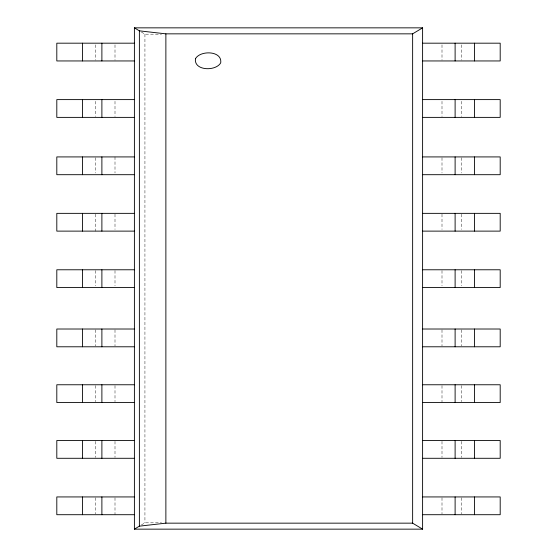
<?xml version="1.0" encoding="UTF-8"?>
<svg xmlns="http://www.w3.org/2000/svg" width="557" height="557" viewBox="0 0 557 557"><rect width="100%" height="100%" fill="white"/><g stroke="black" fill="none" stroke-linecap="round" stroke-linejoin="round"><path stroke-width="0.42" stroke-dasharray="2.79 2.09" d="M141.422 524.931L144.931 522.814L161.467 522.814M141.422 32.069L144.931 34.186L161.467 34.186M461.398 44.873L461.398 60.107M461.398 101.297L461.398 116.531M461.398 157.77L461.398 173.004M461.398 214.194L461.398 229.428M461.398 270.618L461.398 285.852M461.398 329.862L461.398 345.939M461.398 385.611L461.398 401.688M461.398 441.36L461.398 457.436M461.398 497.784L461.398 513.86M442 44.873L442 60.107M442 101.297L442 116.531M442 157.77L442 173.004M442 214.194L442 229.428M442 270.618L442 285.852M442 329.862L442 345.939M442 385.611L442 402.537M442 441.36L442 457.436M442 497.784L442 513.86M144.931 34.186L144.931 522.814M115 44.873L115 60.107M115 101.297L115 116.531M115 156.921L115 173.004M115 214.194L115 229.428M115 270.618L115 285.852M115 329.862L115 345.939M115 385.611L115 401.688M115 441.36L115 457.436M115 497.784L115 514.71M95.602 44.873L95.602 60.107M95.602 101.297L95.602 116.531M95.602 157.77L95.602 173.004M95.602 214.194L95.602 231.12M95.602 270.618L95.602 285.852M95.602 329.862L95.602 345.939M95.602 385.611L95.602 401.688M95.602 441.36L95.602 457.436M95.602 497.784L95.602 513.86"/><path stroke-width="0.84" d="M134.397 27.85L139.382 30.844L165.875 33.845L412.633 33.845L422.603 27.85L422.603 529.15L134.397 529.15L134.397 27.85L422.603 27.85M134.397 529.15L139.382 526.156L165.875 523.155L412.633 523.155L422.603 529.15M134.397 43.181L56.807 43.181L56.807 60.95L134.397 60.95M422.603 43.181L500.193 43.181L500.193 60.95L422.603 60.95M134.397 99.606L56.807 99.606L56.807 117.381L134.397 117.381M422.603 99.606L500.193 99.606L500.193 117.381L422.603 117.381M134.397 156.921L56.807 156.921L56.807 174.696L134.397 174.696M422.603 156.921L500.193 156.921L500.193 174.696L422.603 174.696M134.397 213.352L56.807 213.352L56.807 231.12L134.397 231.12M422.603 213.352L500.193 213.352L500.193 231.12L422.603 231.12M134.397 269.776L56.807 269.776L56.807 287.551L134.397 287.551M422.603 269.776L500.193 269.776L500.193 287.551L422.603 287.551M134.397 329.013L56.807 329.013L56.807 346.788L134.397 346.788M422.603 329.013L500.193 329.013L500.193 346.788L422.603 346.788M134.397 384.762L56.807 384.762L56.807 402.537L134.397 402.537M422.603 384.762L500.193 384.762L500.193 402.537L422.603 402.537M134.397 440.51L56.807 440.51L56.807 458.286L134.397 458.286M422.603 440.51L500.193 440.51L500.193 458.286L422.603 458.286M134.397 496.935L56.807 496.935L56.807 514.71L134.397 514.71M422.603 496.935L500.193 496.935L500.193 514.71L422.603 514.71M474.508 43.181L474.508 60.95M474.508 99.606L474.508 117.381M474.508 156.921L474.508 174.696M474.508 213.352L474.508 231.12M474.508 269.776L474.508 287.551M474.508 329.013L474.508 346.788M474.508 384.762L474.508 402.537M474.508 440.51L474.508 458.286M474.508 496.935L474.508 514.71M455.111 43.181L455.111 60.95M455.111 99.606L455.111 117.381M455.111 156.921L455.111 174.696M455.111 213.352L455.111 231.12M455.111 269.776L455.111 287.551M455.111 329.013L455.111 346.788M455.111 384.762L455.111 402.537M455.111 440.51L455.111 458.286M455.111 496.935L455.111 514.71M412.633 33.845L412.633 523.155M165.875 33.845L165.875 523.155M139.382 30.844L139.382 526.156M101.889 43.181L101.889 60.95M101.889 99.606L101.889 117.381M101.889 156.921L101.889 174.696M101.889 213.352L101.889 231.12M101.889 269.776L101.889 287.551M101.889 329.013L101.889 346.788M101.889 384.762L101.889 402.537M101.889 440.51L101.889 458.286M101.889 496.935L101.889 514.71M82.492 43.181L82.492 60.95M82.492 99.606L82.492 117.381M82.492 156.921L82.492 174.696M82.492 213.352L82.492 231.12M82.492 269.776L82.492 287.551M82.492 329.013L82.492 346.788M82.492 384.762L82.492 402.537M82.492 440.51L82.492 458.286M82.492 496.935L82.492 514.71M195.451 58.75C193.759 70.997 215.998 71.442 220.718 62.816C222.403 50.569 200.165 50.123 195.451 58.75"/></g></svg>
